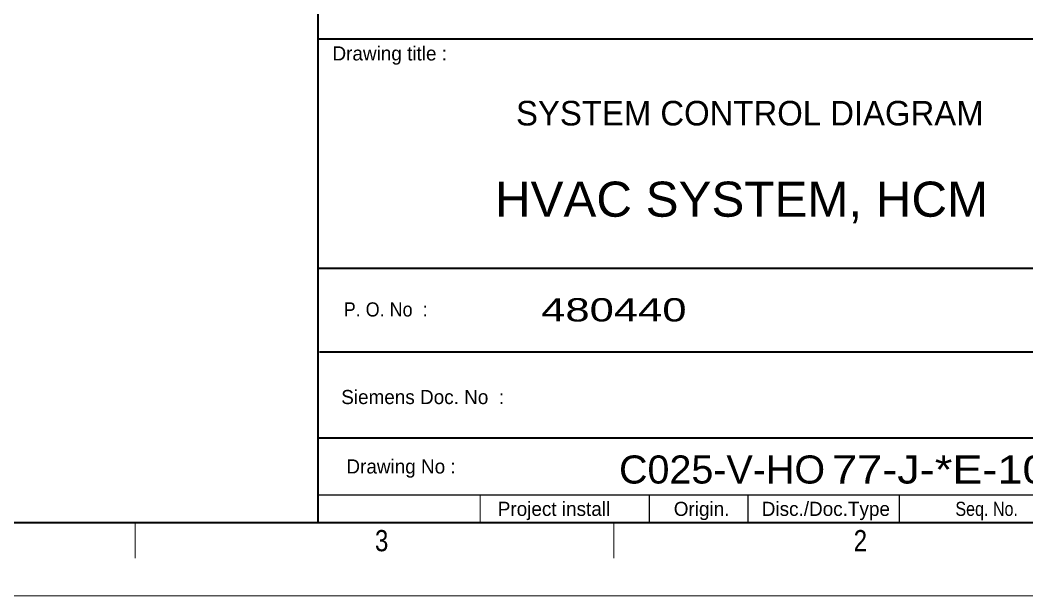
# Model space of a CAD drawing. Header units: millimetres. Extents: x 0 to 841, y 0 to 594.
# Drawn here: x 606.4 to 749.7, y 0 to 82 of the extents above; entities that cross this region are included whole.
import ezdxf
from ezdxf.enums import TextEntityAlignment as Align

# ---------------------------------------------------------------- set-up
doc = ezdxf.new("R2010")
doc.units = ezdxf.units.MM
doc.header["$LTSCALE"] = 0.8
for name, color, linetype, lineweight in [('1', 7, 'Continuous', 13), ('12', 7, 'Continuous', 13), ('9', 7, 'Continuous', 13)]:
    doc.layers.add(name, color=color, linetype=linetype, lineweight=lineweight)
doc.layers.add('2', color=7, linetype='Continuous')

msp = doc.modelspace()

# ---------------------------------------------------------------- linework, layer by layer
at = {"layer": '1', "lineweight": 35}
for p, q in [((829.285, 79.2724), (648.8732, 79.2724)), ((788.5559, 46.6299), (648.822, 46.6299)), ((789.3409, 34.6961), (648.9969, 34.6969)), ((829.2748, 22.463), (648.9717, 22.463)), ((648.9504, 10.3819), (10.3331, 10.3819))]:
    msp.add_line(p, q, dxfattribs=at)
at = {"layer": '1', "lineweight": 25}
for p, q in [((648.8228, 14.4087), (829.285, 14.4087)), ((695.9488, 14.4087), (695.9488, 10.3819)), ((695.9488, 14.4087), (695.9488, 10.3819)), ((709.9819, 14.4087), (709.9819, 10.3819)), ((731.5331, 14.4087), (731.5331, 10.3819))]:
    msp.add_line(p, q, dxfattribs=at)
at = {"layer": '1'}
for p, q in [((671.8921, 10.3819), (671.8921, 14.4087)), ((622.7764, 10.3724), (622.7764, 5.348)), ((690.937, 10.3819), (690.937, 5.348))]:
    msp.add_line(p, q, dxfattribs=at)
at = {"layer": '1', "lineweight": 35}
msp.add_lwpolyline([(648.8102, 84.2291), (829.2709, 84.2291), (829.2709, 10.4063), (648.8102, 10.4063)], close=True, dxfattribs=at)
at = {"layer": '12'}
msp.add_lwpolyline([(0, 594), (841, 594), (841, 0), (0, 0)], close=True, dxfattribs=at)
at = {"layer": '9'}
msp.add_lwpolyline([(0, 0), (841, 0), (841, 594), (0, 594)], close=True, dxfattribs=at)

# ---------------------------------------------------------------- texts
at = {"layer": '1'}
for s, p in [('Drawing title :', (650.8654, 76.2567)), ('Siemens Doc. No  :', (652.111, 27.315)), ('Drawing No :', (652.8472, 17.4291)), ('Project install', (674.3984, 11.3882)), ('Origin.', (699.4575, 11.3882)), ('Disc./Doc.Type', (711.9866, 11.3882))]:
    msp.add_text(s, height=2.013, dxfattribs=at).set_placement(p)
for s, height, width, p in [('P. O. No  :', 2.013, 0.95, (652.463, 39.7906)), ('480440', 3.313, 1.4, (680.5795, 39.085)), ('Seq. No.', 2.013, 0.85, (739.552, 11.3882))]:
    msp.add_text(s, height=height, dxfattribs=dict(at, width=width)).set_placement(p)
at = {"layer": '1', "width": 0.85}
for s, p in [('3', (657.8642, 6.3543)), ('2', (726.0248, 6.3543))]:
    msp.add_text(s, height=3.02, dxfattribs=at).set_placement(p, align=Align.CENTER)
at = {"layer": '2'}
msp.add_text('SYSTEM CONTROL DIAGRAM', height=3.5, dxfattribs=at).set_placement((677, 67))
for s, height, width, p in [('HVAC SYSTEM, HCM', 5, 1.05, (674, 54)), ('77-J-*E-101-01', 4, 1.2, (722, 16))]:
    msp.add_text(s, height=height, dxfattribs=dict(at, width=width)).set_placement(p)
at = {"layer": '2', "width": 1.05}
msp.add_text('C025-V-HO', height=4, dxfattribs=at).set_placement((721, 16), align=Align.RIGHT)

doc.saveas('drawing.dxf')
